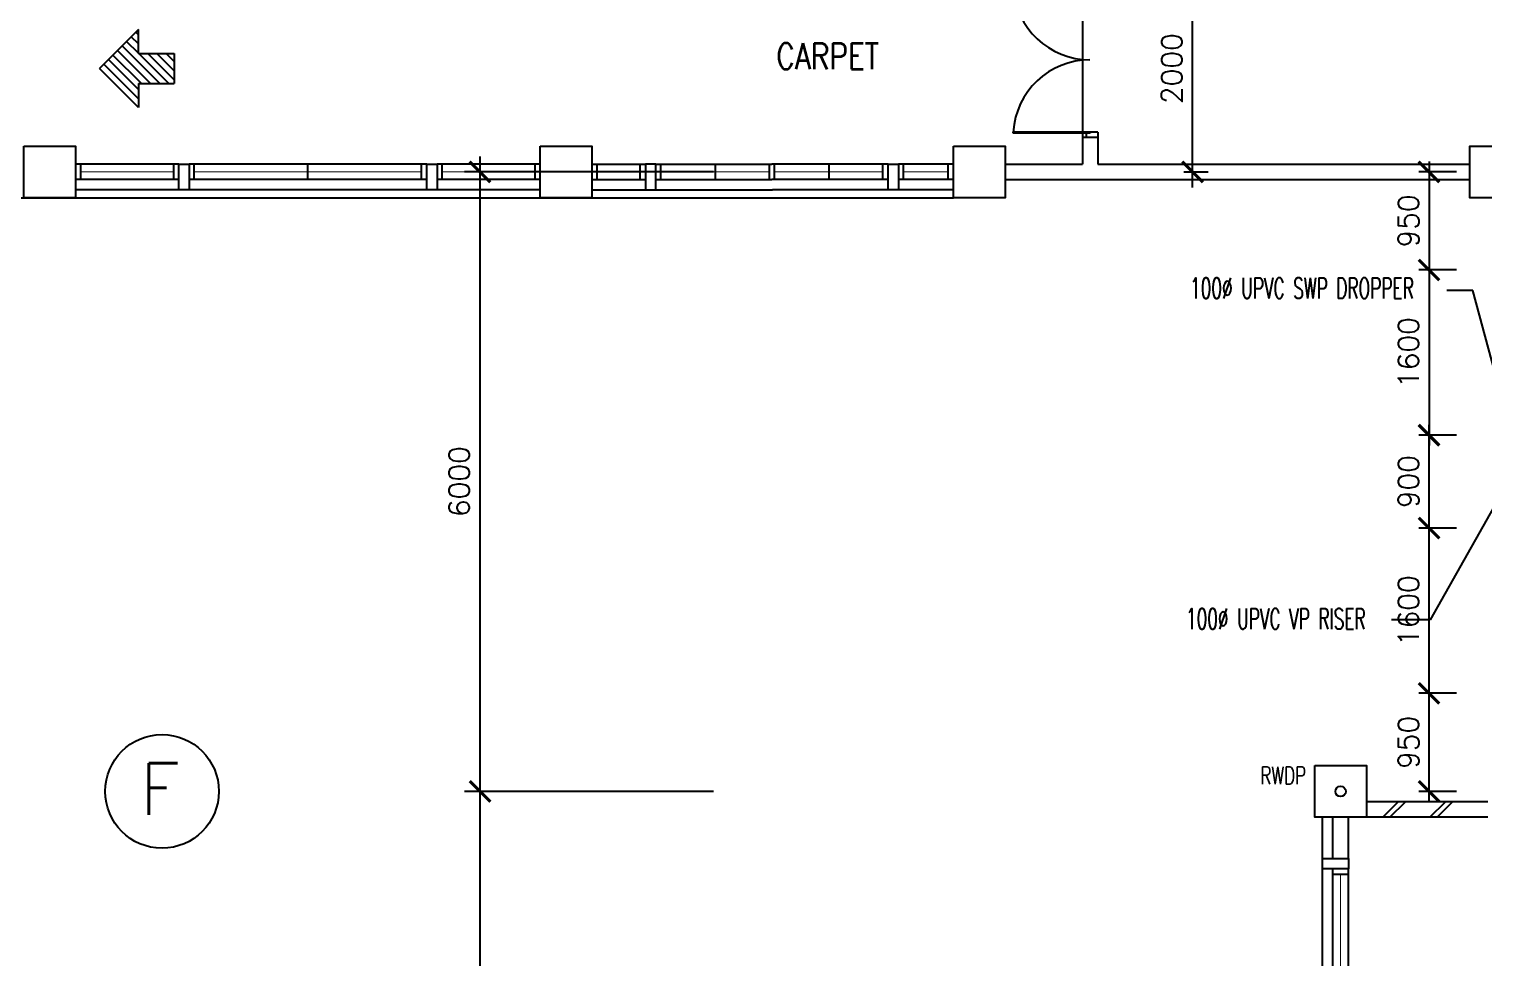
# Model space of a CAD drawing. Header units: feet. Extents: x 1407108 to 2957709, y -1501070 to -681589.
# Drawn here: x 1665760 to 1679847, y -792037 to -783041 of the extents above; entities that cross this region are included whole.
import ezdxf

# ---------------------------------------------------------------- set-up
doc = ezdxf.new("R2010")
doc.units = ezdxf.units.FT
doc.header["$LTSCALE"] = 13
doc.header["$MEASUREMENT"] = 0
doc.layers.get('0').update_dxf_attribs({"linetype": 'CONTINUOUS'})
for name, color, linetype in [('COL', 3, 'CONTINUOUS'), ('DIM', 7, 'CONTINUOUS'), ('DR', 7, 'CONTINUOUS'), ('GRID-T', 7, 'CONTINUOUS'), ('H', 1, 'CONTINUOUS'), ('LINE', 7, 'CONTINUOUS'), ('partition', 7, 'CONTINUOUS'), ('RWDP', 145, 'CONTINUOUS'), ('SP', 220, 'CONTINUOUS'), ('SPEC', 7, 'CONTINUOUS'), ('VP', 100, 'CONTINUOUS'), ('WALL', 2, 'CONTINUOUS'), ('WIN', 5, 'CONTINUOUS')]:
    doc.layers.add(name, color=color, linetype=linetype)
doc.styles.add('ROMANS', font='romans')
doc.styles.get("Standard").update_dxf_attribs({"font": 'ROMANS.SHX'})
doc.dimstyles.new('STANDARD$0', dxfattribs={"dimscale": 0, "dimtxt": 8, "dimasz": 6, "dimexe": 1, "dimexo": 1, "dimgap": 3, "dimtad": 1, "dimdec": 0, "dimlfac": -1, "dimrnd": 1, "dimzin": 0, "dimdsep": 46, "dimtxsty": 'Standard', "dimcen": 0, "dimclrd": 5, "dimclre": 250, "dimadec": 0, "dimazin": 0, "dimtfac": 1, "dimtdec": 4, "dimtofl": 0, "dimtmove": 0, "dimatfit": 3, "dimfxl": 1, "dimtolj": 1, "dimtzin": 0, "dimarcsym": 0})

# ---------------------------------------------------------------- blocks, each defined once
blk = doc.blocks.new('_ARCHTICK')
at = {"color": 0, "linetype": 'ByBlock', "const_width": 0.15}
blk.add_lwpolyline([(-0.5, -0.5), (0.5, 0.5)], dxfattribs=at)
blk = doc.blocks.new('*D309')
at = {"layer": 'DIM', "color": 7, "lineweight": -2, "transparency": 16777216}
for p, q in [((1670126, -784274), (1670126, -790574)), ((1672387, -784424), (1669976, -784424)), ((1672387, -790424), (1669976, -790424))]:
    blk.add_line(p, q, dxfattribs=at)
at = {"layer": 'DIM', "color": 7, "lineweight": -2, "transparency": 16777216, "xscale": 200, "yscale": 200, "zscale": 200}
for p, rotation in [((1670126, -784424), 90), ((1670126, -790424), 270)]:
    blk.add_blockref('_ARCHTICK', p, dxfattribs=dict(at, rotation=rotation))
at = {"layer": 'DIM', "color": 7, "transparency": 16777216, "insert": (1669926, -787424), "char_height": 200, "attachment_point": 5, "rotation": 90, "style": 'ROMANS'}
blk.add_mtext('\\A1;6000', dxfattribs=at)
blk = doc.blocks.new('*D310')
at = {"layer": 'DIM', "color": 7, "lineweight": -2, "transparency": 16777216}
for p, q in [((1670126, -790274), (1670126, -796574)), ((1672387, -790424), (1669976, -790424)), ((1672387, -796424), (1669976, -796424))]:
    blk.add_line(p, q, dxfattribs=at)
at = {"layer": 'DIM', "color": 7, "lineweight": -2, "transparency": 16777216, "xscale": 200, "yscale": 200, "zscale": 200}
for p, rotation in [((1670126, -790424), 90), ((1670126, -796424), 270)]:
    blk.add_blockref('_ARCHTICK', p, dxfattribs=dict(at, rotation=rotation))
at = {"layer": 'DIM', "color": 7, "transparency": 16777216, "insert": (1669926, -793424), "char_height": 200, "attachment_point": 5, "rotation": 90, "style": 'ROMANS'}
blk.add_mtext('\\A1;6000', dxfattribs=at)
blk = doc.blocks.new('D1500-1')
at = {"layer": 'DR'}
for p, q in [((38, 77), (38, 821)), ((38, 821), (50, 820)), ((50, 0), (50, 820)), ((1462, 821), (1450, 820)), ((1450, 0), (1450, 820)), ((1462, 77), (1462, 821)), ((38, 115), (0, 115)), ((50, 0), (0, 0)), ((50, 77), (38, 77)), ((1450, 77), (1462, 77)), ((1462, 115), (1500, 115)), ((1450, 0), (1500, 0))]:
    blk.add_line(p, q, dxfattribs=at)
for centre, start, end in [((5, 77), 0.0238, 86.5289), ((1495, 77), 93.4711, 179.9762)]:
    blk.add_arc(centre, 745, start, end, dxfattribs=at)
blk = doc.blocks.new('*D461')
at = {"layer": 'DIM', "color": 7, "linetype": 'Continuous', "lineweight": -2, "transparency": 16777216}
for p, q in [((1677026, -784574), (1677026, -782274)), ((1676353, -782424), (1677176, -782424)), ((1676942, -784424), (1677176, -784424))]:
    blk.add_line(p, q, dxfattribs=at)
at = {"layer": 'DIM', "color": 7, "linetype": 'Continuous', "lineweight": -2, "transparency": 16777216, "xscale": 200, "yscale": 200, "zscale": 200}
for p, rotation in [((1677026, -782424), 90), ((1677026, -784424), 270)]:
    blk.add_blockref('_ARCHTICK', p, dxfattribs=dict(at, rotation=rotation))
at = {"layer": 'DIM', "color": 7, "linetype": 'Continuous', "transparency": 16777216, "insert": (1676826, -783424), "char_height": 200, "attachment_point": 5, "rotation": 90, "style": 'ROMANS'}
blk.add_mtext('\\A1;2000', dxfattribs=at)
blk = doc.blocks.new('*D554')
at = {"layer": 'DIM', "color": 7, "lineweight": -2, "transparency": 16777216}
for p, q in [((1679583, -787874), (1679216, -787874)), ((1679316, -789574), (1679316, -787774)), ((1679583, -789474), (1679216, -789474))]:
    blk.add_line(p, q, dxfattribs=at)
at = {"layer": 'DIM', "color": 7, "lineweight": -2, "transparency": 16777216, "xscale": 200, "yscale": 200, "zscale": 200}
for p, rotation in [((1679316, -787874), 90), ((1679316, -789474), 270)]:
    blk.add_blockref('_ARCHTICK', p, dxfattribs=dict(at, rotation=rotation))
at = {"layer": 'DIM', "color": 7, "transparency": 16777216, "insert": (1679116, -788674), "char_height": 200, "attachment_point": 5, "rotation": 90, "style": 'ROMANS'}
blk.add_mtext('\\A1;1600', dxfattribs=at)
blk = doc.blocks.new('*D555')
at = {"layer": 'DIM', "color": 7, "lineweight": -2, "transparency": 16777216}
for p, q in [((1679316, -787974), (1679316, -786874)), ((1679583, -786974), (1679216, -786974)), ((1679583, -787874), (1679216, -787874))]:
    blk.add_line(p, q, dxfattribs=at)
at = {"layer": 'DIM', "color": 7, "lineweight": -2, "transparency": 16777216, "xscale": 200, "yscale": 200, "zscale": 200}
for p, rotation in [((1679316, -786974), 90), ((1679316, -787874), 270)]:
    blk.add_blockref('_ARCHTICK', p, dxfattribs=dict(at, rotation=rotation))
at = {"layer": 'DIM', "color": 7, "transparency": 16777216, "insert": (1679116, -787424), "char_height": 200, "attachment_point": 5, "rotation": 90, "style": 'ROMANS'}
blk.add_mtext('\\A1;900', dxfattribs=at)
blk = doc.blocks.new('*D556')
at = {"layer": 'DIM', "color": 7, "lineweight": -2, "transparency": 16777216}
for p, q in [((1679316, -790524), (1679316, -789374)), ((1679583, -789474), (1679216, -789474)), ((1679583, -790424), (1679216, -790424))]:
    blk.add_line(p, q, dxfattribs=at)
at = {"layer": 'DIM', "color": 7, "lineweight": -2, "transparency": 16777216, "xscale": 200, "yscale": 200, "zscale": 200}
for p, rotation in [((1679316, -789474), 90), ((1679316, -790424), 270)]:
    blk.add_blockref('_ARCHTICK', p, dxfattribs=dict(at, rotation=rotation))
at = {"layer": 'DIM', "color": 7, "transparency": 16777216, "insert": (1679116, -789949), "char_height": 200, "attachment_point": 5, "rotation": 90, "style": 'ROMANS'}
blk.add_mtext('\\A1;950', dxfattribs=at)
blk = doc.blocks.new('*D546')
at = {"layer": 'DIM', "color": 7, "lineweight": -2, "transparency": 16777216}
for p, q in [((1679316, -785274), (1679316, -787074)), ((1679583, -785374), (1679216, -785374)), ((1679583, -786974), (1679216, -786974))]:
    blk.add_line(p, q, dxfattribs=at)
at = {"layer": 'DIM', "color": 7, "lineweight": -2, "transparency": 16777216, "xscale": 200, "yscale": 200, "zscale": 200}
for p, rotation in [((1679316, -785374), 90), ((1679316, -786974), 270)]:
    blk.add_blockref('_ARCHTICK', p, dxfattribs=dict(at, rotation=rotation))
at = {"layer": 'DIM', "color": 7, "transparency": 16777216, "insert": (1679116, -786174), "char_height": 200, "attachment_point": 5, "rotation": 90, "style": 'ROMANS'}
blk.add_mtext('\\A1;1600', dxfattribs=at)
blk = doc.blocks.new('*D547')
at = {"layer": 'DIM', "color": 7, "lineweight": -2, "transparency": 16777216}
for p, q in [((1679316, -784324), (1679316, -785474)), ((1679583, -784424), (1679216, -784424)), ((1679583, -785374), (1679216, -785374))]:
    blk.add_line(p, q, dxfattribs=at)
at = {"layer": 'DIM', "color": 7, "lineweight": -2, "transparency": 16777216, "xscale": 200, "yscale": 200, "zscale": 200}
for p, rotation in [((1679316, -784424), 90), ((1679316, -785374), 270)]:
    blk.add_blockref('_ARCHTICK', p, dxfattribs=dict(at, rotation=rotation))
at = {"layer": 'DIM', "color": 7, "transparency": 16777216, "insert": (1679116, -784899), "char_height": 200, "attachment_point": 5, "rotation": 90, "style": 'ROMANS'}
blk.add_mtext('\\A1;950', dxfattribs=at)

msp = doc.modelspace()

# ---------------------------------------------------------------- hatches: boundary and pattern name
at = {"layer": 'partition'}
h = msp.add_hatch(dxfattribs=at)
h.set_pattern_fill('ANSI31', color=5, scale=500, style=0)
h.set_pattern_definition([(135, (1004868.32, -1226354.64), (44.194174, 44.194174), [])])
h.paths.add_polyline_path([(1666818.2, -783568.3), (1667165.3, -783568.3), (1667165.3, -783277), (1666818.2, -783277), (1666818.2, -783046.2), (1666441.7, -783422.7), (1666818.2, -783799.1)])

# ---------------------------------------------------------------- linework, layer by layer
at = {"color": 2}
for p, q in [((1666818.2, -783046.2), (1666441.7, -783422.7)), ((1666818.2, -783277), (1666818.2, -783046.2)), ((1666818.2, -783277), (1667165.3, -783277)), ((1667165.3, -783277), (1667165.3, -783568.3)), ((1666818.2, -783799.1), (1666441.7, -783422.7)), ((1666818.2, -783568.3), (1667165.3, -783568.3)), ((1666818.2, -783568.3), (1666818.2, -783799.1))]:
    msp.add_line(p, q, dxfattribs=at)
at = {"color": 9}
for p, q in [((1670710.2, -784599.1), (1666210.2, -784599.1)), ((1671210.2, -784599.1), (1672960.2, -784599.1)), ((1674710.2, -784599.1), (1672960.2, -784599.1)), ((1678285.2, -796174.1), (1678285.2, -790674.1))]:
    msp.add_line(p, q, dxfattribs=at)
at = {"layer": 'COL'}
for points in [[(1665710.2, -784174.1), (1666210.2, -784174.1), (1666210.2, -784674.1), (1665710.2, -784674.1)], [(1670710.2, -784174.1), (1671210.2, -784174.1), (1671210.2, -784674.1), (1670710.2, -784674.1)], [(1674710.2, -784174.1), (1675210.2, -784174.1), (1675210.2, -784674.1), (1674710.2, -784674.1)], [(1680460.2, -784674.1), (1679710.2, -784674.1), (1679710.2, -784174.1), (1680460.2, -784174.1)], [(1678210.2, -790174.1), (1678710.2, -790174.1), (1678710.2, -790674.1), (1678210.2, -790674.1)]]:
    msp.add_lwpolyline(points, close=True, dxfattribs=at)
at = {"layer": 'GRID-T', "color": 7}
msp.add_circle((1667047.6, -790424.1), 550, dxfattribs=at)
at = {"layer": 'H'}
for p, q in [((1678867.3, -790674.1), (1679017.3, -790524.1)), ((1678938, -790674.1), (1679088, -790524.1)), ((1679324.1, -790674.1), (1679474.1, -790524.1)), ((1679394.9, -790674.1), (1679544.9, -790524.1))]:
    msp.add_line(p, q, dxfattribs=at)
at = {"layer": 'LINE', "color": 8, "linetype": 'Continuous'}
msp.add_line((1650710.2, -784674.1), (1674710.2, -784674.1), dxfattribs=at)
at = {"layer": 'LINE', "color": 5, "linetype": 'Continuous'}
msp.add_lwpolyline([(1675960.2, -782588.4), (1675960.2, -784088.4)], dxfattribs=at)
at = {"layer": 'RWDP', "color": 142}
msp.add_circle((1678460.2, -790424.1), 50, dxfattribs=at)
at = {"layer": 'SP'}
for p, q in [((1679739, -785573.8), (1679488.9, -785573.8)), ((1680109.3, -786935.7), (1679739, -785573.8))]:
    msp.add_line(p, q, dxfattribs=at)
at = {"layer": 'VP'}
for p, q in [((1680161.8, -787280.8), (1679325.9, -788761.8)), ((1679325.9, -788761.8), (1678952.6, -788761.8))]:
    msp.add_line(p, q, dxfattribs=at)
at = {"layer": 'WALL'}
for p, q in [((1675960.2, -784088.4), (1676110.2, -784088.4)), ((1675960.2, -784088.4), (1675960.2, -784349.1)), ((1676110.2, -784088.4), (1676110.2, -784349.1)), ((1675210.2, -784349.1), (1675960.2, -784349.1)), ((1676110.2, -784349.1), (1679710.2, -784349.1)), ((1675210.2, -784499.1), (1679710.2, -784499.1)), ((1679885.2, -790524.1), (1678710.2, -790524.1)), ((1678385.2, -791074.1), (1678385.2, -790674.1)), ((1678535.2, -791074.1), (1678535.2, -790674.1)), ((1679885.2, -790674.1), (1678710.2, -790674.1))]:
    msp.add_line(p, q, dxfattribs=at)
for points in [[(1667210.2, -784599.1), (1667210.2, -784349.1), (1667310.2, -784349.1), (1667310.2, -784599.1)], [(1669610.2, -784599.1), (1669610.2, -784349.1), (1669710.2, -784349.1), (1669710.2, -784599.1)], [(1671828.1, -784599.1), (1671828.1, -784349.1), (1671728.1, -784349.1), (1671728.1, -784599.1)], [(1674078.1, -784599.1), (1674078.1, -784349.1), (1674178.1, -784349.1), (1674178.1, -784599.1)], [(1678285.2, -791074.1), (1678535.2, -791074.1), (1678535.2, -791174.1), (1678285.2, -791174.1)]]:
    msp.add_lwpolyline(points, close=True, dxfattribs=at)
at = {"layer": 'WIN'}
for p, q in [((1667210.2, -784349.1), (1666210.2, -784349.1)), ((1666260.2, -784499.1), (1666260.2, -784349.1)), ((1667160.2, -784499.1), (1667160.2, -784349.1)), ((1669610.2, -784349.1), (1667310.2, -784349.1)), ((1667360.2, -784499.1), (1667360.2, -784349.1)), ((1668460.2, -784499.1), (1668460.2, -784349.1)), ((1669560.2, -784499.1), (1669560.2, -784349.1)), ((1670710.2, -784349.1), (1669710.2, -784349.1)), ((1669760.2, -784499.1), (1669760.2, -784349.1)), ((1670660.2, -784499.1), (1670660.2, -784349.1)), ((1671210.2, -784349.1), (1671728.1, -784349.1)), ((1671260.2, -784499.1), (1671260.2, -784349.1)), ((1671678.1, -784499.1), (1671678.1, -784349.1)), ((1671828.1, -784349.1), (1672953.1, -784349.1, 0)), ((1671878.1, -784499.1), (1671878.1, -784349.1)), ((1672403.1, -784349.1, 0), (1672403.1, -784499.1, 0)), ((1672928.1, -784499.1, 0), (1672928.1, -784349.1, 0)), ((1674078.1, -784349.1), (1672953.1, -784349.1, 0)), ((1672978.1, -784499.1, 0), (1672978.1, -784349.1, 0)), ((1673503.1, -784349.1, 0), (1673503.1, -784499.1, 0)), ((1674028.1, -784499.1), (1674028.1, -784349.1)), ((1674710.2, -784349.1), (1674178.1, -784349.1)), ((1674228.1, -784499.1), (1674228.1, -784349.1)), ((1674660.2, -784499.1), (1674660.2, -784349.1)), ((1667210.2, -784499.1), (1666210.2, -784499.1)), ((1669610.2, -784499.1), (1667310.2, -784499.1)), ((1670710.2, -784499.1), (1669710.2, -784499.1)), ((1671210.2, -784499.1), (1671728.1, -784499.1)), ((1671828.1, -784499.1), (1672953.1, -784499.1, 0)), ((1674078.1, -784499.1), (1672953.1, -784499.1, 0)), ((1674710.2, -784499.1), (1674178.1, -784499.1)), ((1678385.2, -792174.1), (1678385.2, -791174.1)), ((1678385.2, -791224.1), (1678535.2, -791224.1)), ((1678535.2, -792174.1), (1678535.2, -791174.1))]:
    msp.add_line(p, q, dxfattribs=at)
at = {"layer": 'WIN', "const_width": 10, "flags": 128}
for points in [[(1667160.2, -784424.1), (1666260.2, -784424.1)], [(1669560.2, -784424.1), (1667360.2, -784424.1)], [(1669760.2, -784424.1), (1670660.2, -784424.1)], [(1671678.1, -784424.1), (1671260.2, -784424.1)], [(1671878.1, -784424.1), (1672928.1, -784424.1)], [(1674028.1, -784424.1), (1672978.1, -784424.1)], [(1674228.1, -784424.1), (1674660.2, -784424.1)], [(1678460.2, -792124.1), (1678460.2, -791224.1)]]:
    msp.add_lwpolyline(points, dxfattribs=at)

# ---------------------------------------------------------------- block references
at = {"layer": 'partition', "rotation": 90}
msp.add_blockref('D1500-1', (1676110.2, -784088.4), dxfattribs=at)

# ---------------------------------------------------------------- texts
at = {"layer": 'GRID-T', "color": 3, "style": 'ROMANS'}
msp.add_text('F', height=500, dxfattribs=at).set_placement((1666832.4, -790649.9))
at = {"layer": 'RWDP', "color": 142, "style": 'ROMANS', "width": 0.7}
msp.add_text('RWDP', height=170, dxfattribs=at).set_placement((1677683.4, -790354.9))
at = {"layer": 'SP', "style": 'ROMANS', "width": 0.6}
msp.add_text('100%%c UPVC SWP DROPPER', height=200, dxfattribs=at).set_placement((1677002.9, -785650.4))
at = {"layer": 'SPEC', "color": 7, "style": 'ROMANS', "width": 0.8}
msp.add_text('CARPET', height=250, dxfattribs=at).set_placement((1672995.1, -783428.3))
at = {"layer": 'VP', "style": 'ROMANS', "width": 0.6}
msp.add_text('100%%c UPVC VP RISER', height=200, dxfattribs=at).set_placement((1676963.2, -788852.5))

# ---------------------------------------------------------------- dimensions: what is measured, and where the dimension line sits
at = {"layer": 'DIM', "color": 5, "linetype": 'Continuous'}
dim = msp.add_linear_dim(base=(1677026.4, -782424.1), p1=(1676792, -784424.1), p2=(1676202.6, -782424.1), angle=90, dimstyle='STANDARD$0', override={"dimscale": 100, "dimtxt": 2, "dimasz": 2, "dimexe": 1.5, "dimexo": 1.5, "dimgap": 1, "dimtxsty": 'ROMANS', "dimblk": 'ARCHTICK', "dimdle": 1.5, "dimclrd": 7, "dimclre": 7, "dimclrt": 7, "dimtdec": 0, "dimtmove": 2}, dxfattribs=at)
dim.commit()
dim.dimension.update_dxf_attribs({"geometry": '*D461', "text_midpoint": (1676826.4, -783424.1)})
at = {"layer": 'DIM'}
for p1, p2, picture, middle in [((1672537.4, -784424.1), (1672537.4, -790424.1), '*D309', (1669926.2, -787424.1)), ((1672537.4, -790424.1), (1672537.4, -796424.1), '*D310', (1669926.2, -793424.1))]:
    dim = msp.add_aligned_dim(p1=p1, p2=p2, distance=-2411.1, dimstyle='STANDARD$0', override={"dimscale": 100, "dimtxt": 2, "dimasz": 2, "dimexe": 1.5, "dimexo": 1.5, "dimgap": 1, "dimtxsty": 'ROMANS', "dimblk": 'ARCHTICK', "dimdle": 1.5, "dimclrd": 7, "dimclre": 7, "dimclrt": 7, "dimtdec": 0, "dimtmove": 2}, dxfattribs=at)
    dim.commit()
    dim.dimension.update_dxf_attribs({"geometry": picture, "text_midpoint": middle})
for base, p1, p2, angle, picture, middle in [((1679316.3, -785374.1), (1679682.7, -784424.1), (1679682.7, -785374.1), 270, '*D547', (1679116.3, -784899.1)), ((1679316.3, -786974.1), (1679682.7, -785374.1), (1679682.7, -786974.1), 270, '*D546', (1679116.3, -786174.1)), ((1679316.3, -786974.1), (1679682.7, -787874.1), (1679682.7, -786974.1), 90, '*D555', (1679116.3, -787424.1)), ((1679316.3, -787874.1), (1679682.7, -789474.1), (1679682.7, -787874.1), 90, '*D554', (1679116.3, -788674.1)), ((1679316.3, -789474.1), (1679682.7, -790424.1), (1679682.7, -789474.1), 90, '*D556', (1679116.3, -789949.1))]:
    dim = msp.add_linear_dim(base=base, p1=p1, p2=p2, angle=angle, dimstyle='STANDARD$0', override={"dimscale": 100, "dimtxt": 2, "dimasz": 2, "dimgap": 1, "dimtxsty": 'ROMANS', "dimblk": 'ARCHTICK', "dimdle": 1, "dimclrd": 7, "dimclre": 7, "dimclrt": 7, "dimtdec": 0, "dimtmove": 2}, dxfattribs=at)
    dim.commit()
    dim.dimension.update_dxf_attribs({"geometry": picture, "text_midpoint": middle})

doc.saveas('drawing.dxf')
